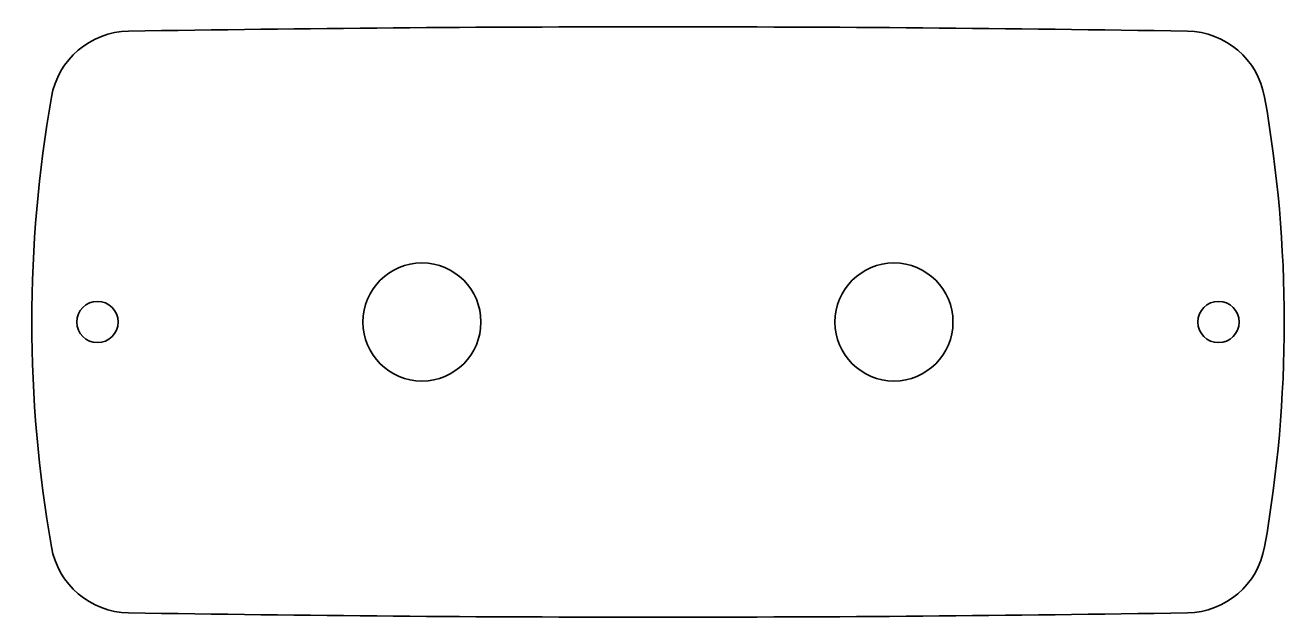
# Model space of a CAD drawing. Header units: inches. Extents: x -1 to 107, y 0 to 50.
import ezdxf

# ---------------------------------------------------------------- set-up
doc = ezdxf.new("R2010")
doc.units = ezdxf.units.IN
doc.header["$MEASUREMENT"] = 0
doc.layers.add('SIMUMAK Visible (ISO)', color=7, linetype='Continuous', lineweight=35)

# ---------------------------------------------------------------- blocks, each defined once
blk = doc.blocks.new('GLD-SMT-04-PNAU01')
at = {"layer": 'SIMUMAK Visible (ISO)'}
for centre, radius in [((33.06, 25), 5), ((73.06, 25), 5), ((5.56, 25), 1.75), ((100.56, 25), 1.75)]:
    blk.add_circle(centre, radius, dxfattribs=at)
for centre, radius, start, end in [((8.31, 42.88), 6.75, 90.9515, 170.0332), ((53.06, -2651.76), 2701.76, 89.04851, 90.95149), ((97.81, 42.88), 6.75, 9.9668, 89.0485), ((110.05, 25), 110.05, 170.0332, 189.9668), ((-3.92, 25), 110.05, 350.0332, 9.9668), ((8.31, 7.12), 6.75, 189.9668, 269.0485), ((97.81, 7.12), 6.75, 270.9515, 350.0332), ((53.06, 2701.76), 2701.76, 269.04851, 270.95149)]:
    blk.add_arc(centre, radius, start, end, dxfattribs=at)

msp = doc.modelspace()

# ---------------------------------------------------------------- block references
msp.add_blockref('GLD-SMT-04-PNAU01', (0, 0))

doc.saveas('drawing.dxf')
